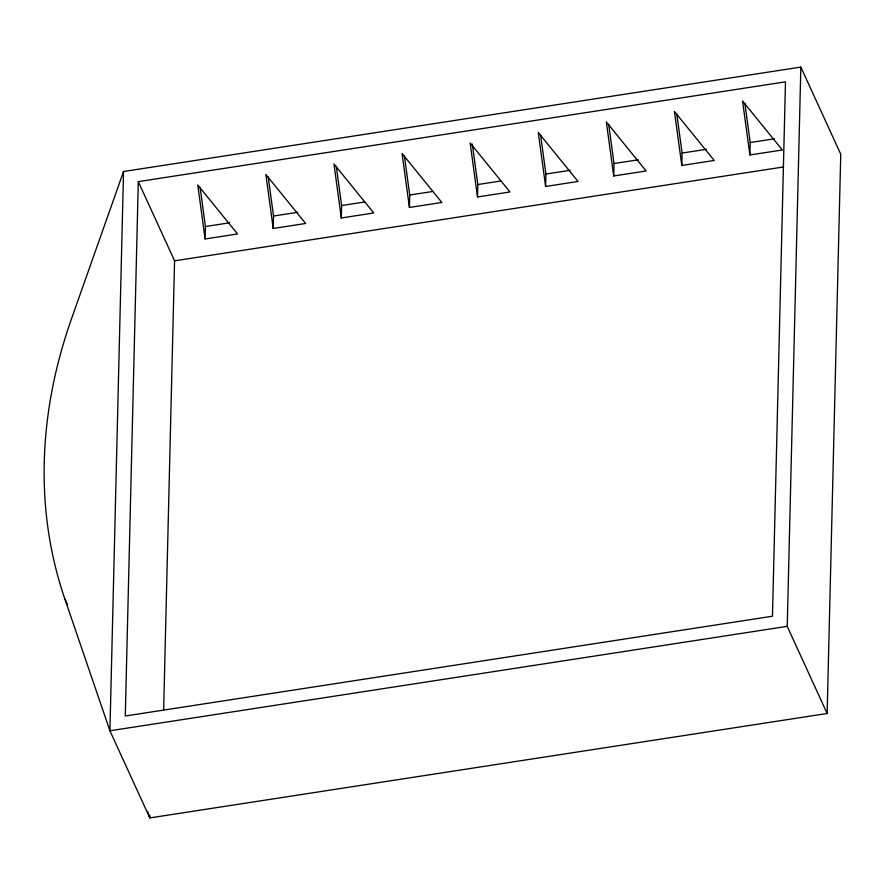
<?xml version="1.0" encoding="UTF-8"?>
<svg xmlns="http://www.w3.org/2000/svg" width="885" height="885" viewBox="0 0 885 885"><rect width="100%" height="100%" fill="white"/><g stroke="black" fill="none" stroke-linecap="round" stroke-linejoin="round"><path stroke-width="1.33" d="M123.535 171.513L109.917 730.778L149.819 817.917L827.132 713.487L840.75 154.222L800.848 67.083L123.535 171.513L71.497 318.821A636.946 485.776 -24.6 0 0 64.682 598.459L109.917 730.778L787.23 626.348L827.132 713.487M138.303 181.624L125.283 716.009L772.472 616.225L785.482 81.84L138.303 181.624L174.577 260.843L163.648 709.626M149.886 815.151L149.819 817.917L147.596 811.434M205.121 238.972L197.764 184.976L237.556 233.972L205.121 238.972L205.431 226.527L200.087 187.388M273.222 228.474L265.865 174.478L305.646 223.474L273.222 228.474L273.531 216.028L268.188 176.889M341.322 217.975L333.955 163.979L373.747 212.975L341.322 217.975L341.621 205.53L336.289 166.391M409.423 207.466L402.055 153.481L441.847 202.466L409.423 207.466L409.722 195.032L404.379 155.882M477.513 196.968L470.156 142.983L509.948 191.968L477.513 196.968L477.823 184.534L472.302 144.034M545.614 186.469L538.257 132.473L578.038 181.469L545.614 186.469L545.912 174.035L540.58 134.885M613.714 175.971L606.347 121.975L646.139 170.971L613.714 175.971L614.013 163.537L608.681 124.387M681.815 165.473L674.447 111.477L714.239 160.473L681.815 165.473L682.114 153.039L676.771 113.888M749.905 154.975L742.548 100.978L782.34 149.974L749.905 154.975L750.214 142.54L744.871 103.39M787.23 626.348L800.848 67.083M205.431 226.527L229.746 222.777M273.531 216.028L297.847 212.278M341.621 205.53L364.598 201.99M409.722 195.032L432.688 191.492M477.823 184.534L500.788 180.994M545.912 174.035L570.239 170.285M614.013 163.537L638.339 159.787M682.114 153.039L706.429 149.288M750.214 142.54L774.53 138.79M174.577 260.843L783.524 166.955M64.682 598.459L67.537 604.687"/></g></svg>
